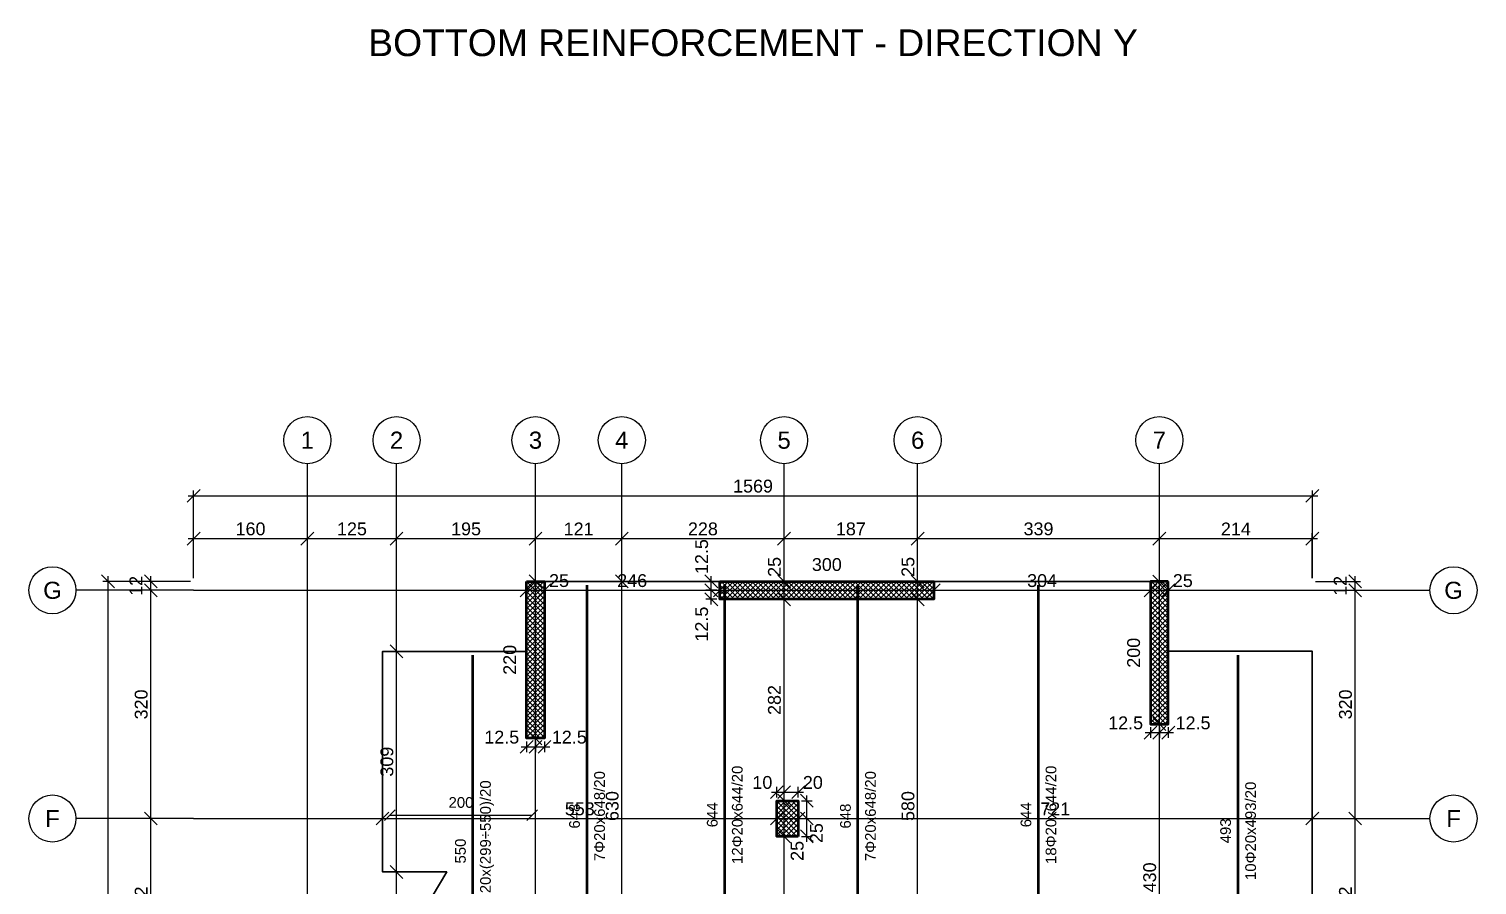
# Model space of a CAD drawing. Header units: millimetres. Extents: x -231 to 4719, y -2977 to 4533.
# Drawn here: x 2688 to 4719, y -1498 to -298 of the extents above; entities that cross this region are included whole.
import ezdxf
from ezdxf.enums import TextEntityAlignment as Align

# ---------------------------------------------------------------- set-up
doc = ezdxf.new("R2010")
doc.units = ezdxf.units.MM
for name, color, linetype, lineweight in [('COLUMN', 4, 'Continuous', 50), ('SLAB', 3, 'Continuous', 35), ('WALL', 1, 'Continuous', 50)]:
    doc.layers.add(name, color=color, linetype=linetype, lineweight=lineweight)
for name, color, linetype in [('FW_AXIS', 7, 'Continuous'), ('FW_COLUMN_HATCH', 8, 'Continuous'), ('FW_DIM', 7, 'Continuous'), ('FW_WALL_HATCH', 8, 'Continuous'), ('REB_NOTES', 7, 'Continuous'), ('REB_TOP_MESH_Y', 5, 'Continuous'), ('REB_TOP_MESH_Y_RANGE', 5, 'Continuous'), ('REB_TOP_MESH_Y_TEXT', 5, 'Continuous')]:
    doc.layers.add(name, color=color, linetype=linetype)
doc.styles.add('REBAR_TXT', font='arial.ttf')
doc.styles.get("Standard").update_dxf_attribs({"font": 'arial.ttf'})
doc.dimstyles.new('FW_DIM', dxfattribs={"dimtxt": 18, "dimasz": 9, "dimexe": 7.5, "dimexo": 4.5, "dimgap": 4.5, "dimtad": 1, "dimdec": 0, "dimtxsty": 'Standard', "dimtsz": 9, "dimcen": 2.5, "dimdle": 7.5, "dimclrd": 256, "dimclre": 256, "dimclrt": 7, "dimazin": 3, "dimtfac": 1, "dimtmove": 2, "dimatfit": 3})
doc.dimstyles.new('REBAR M-200', dxfattribs={"dimtxt": 15, "dimasz": 15, "dimexe": 25, "dimexo": 12.5, "dimgap": 10, "dimtad": 1, "dimdec": 0, "dimtxsty": 'Standard', "dimblk": 'NONE', "dimcen": 50, "dimse1": 1, "dimse2": 1, "dimclrd": 6, "dimclre": 6, "dimclrt": 7, "dimazin": 3, "dimtfac": 1, "dimtmove": 2, "dimatfit": 3, "dimldrblk": 'NONE', "dimlwd": 53})
doc.dimstyles.new('REBAR RANGE', dxfattribs={"dimtxt": 15, "dimasz": 2.5, "dimexe": 0, "dimexo": 0, "dimgap": 10, "dimtad": 1, "dimdec": 0, "dimtxsty": 'Standard', "dimtsz": 7.5, "dimcen": 2.5, "dimse1": 1, "dimse2": 1, "dimclrd": 6, "dimclre": 6, "dimclrt": 7, "dimazin": 3, "dimtfac": 1, "dimtmove": 2, "dimatfit": 3, "dimlwd": 25})

# ---------------------------------------------------------------- blocks, each defined once
blk = doc.blocks.new('*D739')
at = {"color": 6, "lineweight": 53}
blk.add_line((3470.8, -1725.5), (3470.8, -1078), dxfattribs=at)
at = {"layer": 'Defpoints'}
for p in [(3470.8, -1078), (3470.8, -1725.5), (3470.8, -1725.5)]:
    blk.add_point(p, dxfattribs=at)
at = {"layer": 'REB_TOP_MESH_Y', "color": 7, "insert": (3453.3, -1401.8), "char_height": 15, "attachment_point": 5, "rotation": 90}
blk.add_mtext('648', dxfattribs=at)
blk = doc.blocks.new('_NONE')
blk = doc.blocks.new('*D743')
at = {"color": 6, "lineweight": 53}
blk.add_line((3850.8, -1725.5), (3850.8, -1078), dxfattribs=at)
at = {"layer": 'Defpoints'}
for p in [(3850.8, -1078), (3850.8, -1725.5), (3850.8, -1725.5)]:
    blk.add_point(p, dxfattribs=at)
at = {"layer": 'REB_TOP_MESH_Y', "color": 7, "insert": (3833.3, -1401.8), "char_height": 15, "attachment_point": 5, "rotation": 90}
blk.add_mtext('648', dxfattribs=at)
blk = doc.blocks.new('*D747')
at = {"color": 6, "lineweight": 53}
blk.add_line((3310.8, -1725.5), (3310.8, -1176), dxfattribs=at)
at = {"layer": 'Defpoints'}
for p in [(3310.8, -1176), (3310.8, -1725.5), (3310.8, -1725.5)]:
    blk.add_point(p, dxfattribs=at)
at = {"layer": 'REB_TOP_MESH_Y', "color": 7, "insert": (3293.3, -1450.8), "char_height": 15, "attachment_point": 5, "rotation": 90}
blk.add_mtext('550', dxfattribs=at)
blk = doc.blocks.new('*D751')
at = {"color": 6, "lineweight": 53}
blk.add_line((4104, -1722), (4104, -1078), dxfattribs=at)
at = {"layer": 'Defpoints'}
for p in [(4104, -1078), (4104, -1722), (4104, -1722)]:
    blk.add_point(p, dxfattribs=at)
at = {"layer": 'REB_TOP_MESH_Y', "color": 7, "insert": (4086.5, -1400), "char_height": 15, "attachment_point": 5, "rotation": 90}
blk.add_mtext('644', dxfattribs=at)
blk = doc.blocks.new('*D758')
at = {"color": 6, "lineweight": 53}
blk.add_line((3664, -1722), (3664, -1078), dxfattribs=at)
at = {"layer": 'Defpoints'}
for p in [(3664, -1078), (3664, -1722), (3664, -1722)]:
    blk.add_point(p, dxfattribs=at)
at = {"layer": 'REB_TOP_MESH_Y', "color": 7, "insert": (3646.5, -1400), "char_height": 15, "attachment_point": 5, "rotation": 90}
blk.add_mtext('644', dxfattribs=at)
blk = doc.blocks.new('*D766')
at = {"color": 6, "lineweight": 53}
blk.add_line((4384, -1669), (4384, -1176), dxfattribs=at)
at = {"layer": 'Defpoints'}
for p in [(4384, -1176), (4384, -1669), (4384, -1669)]:
    blk.add_point(p, dxfattribs=at)
at = {"layer": 'REB_TOP_MESH_Y', "color": 7, "insert": (4366.5, -1422.5), "char_height": 15, "attachment_point": 5, "rotation": 90}
blk.add_mtext('493', dxfattribs=at)
blk = doc.blocks.new('_OBLIQUE')
at = {"color": 0, "linetype": 'BYBLOCK'}
blk.add_line((-0.5, -0.5), (0.5, 0.5), dxfattribs=at)
blk = doc.blocks.new('*D767')
at = {"color": 6, "lineweight": 25}
blk.add_line((3194, -1400.3), (3394, -1400.3), dxfattribs=at)
at = {"layer": 'Defpoints'}
for p in [(3194, -1400.3), (3194, -1400.3), (3394, -1400.3)]:
    blk.add_point(p, dxfattribs=at)
at = {"layer": 'REB_TOP_MESH_Y_RANGE', "color": 6, "xscale": 15, "yscale": 15}
for p in [(3194, -1400.3), (3394, -1400.3)]:
    blk.add_blockref('_OBLIQUE', p, dxfattribs=at)
at = {"layer": 'REB_TOP_MESH_Y_RANGE', "color": 7, "insert": (3294, -1382.8), "char_height": 15, "attachment_point": 5}
blk.add_mtext('200', dxfattribs=at)
blk = doc.blocks.new('*D793')
for p, q in [((3386, -1297.2), (3386, -1312.2)), ((3398.5, -1297.2), (3398.5, -1312.2)), ((3378.5, -1304.7), (3406, -1304.7))]:
    blk.add_line(p, q)
at = {"layer": 'Defpoints'}
for p in [(3386, -1292.7), (3398.5, -1292.7), (3386, -1304.7)]:
    blk.add_point(p, dxfattribs=at)
at = {"layer": 'FW_DIM', "xscale": 18, "yscale": 18}
for p in [(3386, -1304.7), (3398.5, -1304.7)]:
    blk.add_blockref('_OBLIQUE', p, dxfattribs=at)
at = {"layer": 'FW_DIM', "color": 7, "insert": (3351.2, -1291.2), "char_height": 18, "attachment_point": 5}
blk.add_mtext('12.5', dxfattribs=at)
blk = doc.blocks.new('*D794')
for p, q in [((3398.5, -1297.2), (3398.5, -1312.2)), ((3411.1, -1297.2), (3411.1, -1312.2)), ((3391, -1304.7), (3418.6, -1304.7))]:
    blk.add_line(p, q)
at = {"layer": 'Defpoints'}
for p in [(3398.5, -1292.7), (3411.1, -1292.7), (3398.5, -1304.7)]:
    blk.add_point(p, dxfattribs=at)
at = {"layer": 'FW_DIM', "xscale": 18, "yscale": 18}
for p in [(3398.5, -1304.7), (3411.1, -1304.7)]:
    blk.add_blockref('_OBLIQUE', p, dxfattribs=at)
at = {"layer": 'FW_DIM', "color": 7, "insert": (3445.9, -1291.2), "char_height": 18, "attachment_point": 5}
blk.add_mtext('12.5', dxfattribs=at)
blk = doc.blocks.new('*D795')
for p, q in [((3652.6, -1085.2), (3637.6, -1085.2)), ((3645.1, -1105.3), (3645.1, -1077.7)), ((3652.6, -1097.8), (3637.6, -1097.8))]:
    blk.add_line(p, q)
at = {"layer": 'Defpoints'}
for p in [(3657.1, -1085.2), (3645.1, -1097.8), (3657.1, -1097.8)]:
    blk.add_point(p, dxfattribs=at)
at = {"layer": 'FW_DIM', "xscale": 18, "yscale": 18, "rotation": 90}
for p in [(3645.1, -1085.2), (3645.1, -1097.8)]:
    blk.add_blockref('_OBLIQUE', p, dxfattribs=at)
at = {"layer": 'FW_DIM', "color": 7, "insert": (3631.6, -1132.6), "char_height": 18, "attachment_point": 5, "rotation": 90}
blk.add_mtext('12.5', dxfattribs=at)
blk = doc.blocks.new('*D796')
for p, q in [((3652.6, -1072.7), (3637.6, -1072.7)), ((3645.1, -1092.7), (3645.1, -1065.2)), ((3652.6, -1085.2), (3637.6, -1085.2))]:
    blk.add_line(p, q)
at = {"layer": 'Defpoints'}
for p in [(3657.1, -1072.7), (3645.1, -1085.2), (3657.1, -1085.2)]:
    blk.add_point(p, dxfattribs=at)
at = {"layer": 'FW_DIM', "xscale": 18, "yscale": 18, "rotation": 90}
for p in [(3645.1, -1072.7), (3645.1, -1085.2)]:
    blk.add_blockref('_OBLIQUE', p, dxfattribs=at)
at = {"layer": 'FW_DIM', "color": 7, "insert": (3631.6, -1037.9), "char_height": 18, "attachment_point": 5, "rotation": 90}
blk.add_mtext('12.5', dxfattribs=at)
blk = doc.blocks.new('*D805')
for p, q in [((4261, -1277.2), (4261, -1292.2)), ((4273.5, -1277.2), (4273.5, -1292.2)), ((4253.5, -1284.7), (4281, -1284.7))]:
    blk.add_line(p, q)
at = {"layer": 'Defpoints'}
for p in [(4261, -1272.7), (4273.5, -1272.7), (4261, -1284.7)]:
    blk.add_point(p, dxfattribs=at)
at = {"layer": 'FW_DIM', "xscale": 18, "yscale": 18}
for p in [(4261, -1284.7), (4273.5, -1284.7)]:
    blk.add_blockref('_OBLIQUE', p, dxfattribs=at)
at = {"layer": 'FW_DIM', "color": 7, "insert": (4226.2, -1271.2), "char_height": 18, "attachment_point": 5}
blk.add_mtext('12.5', dxfattribs=at)
blk = doc.blocks.new('*D806')
for p, q in [((4273.5, -1277.2), (4273.5, -1292.2)), ((4286, -1277.2), (4286, -1292.2)), ((4266, -1284.7), (4293.5, -1284.7))]:
    blk.add_line(p, q)
at = {"layer": 'Defpoints'}
for p in [(4273.5, -1272.7), (4286, -1272.7), (4273.5, -1284.7)]:
    blk.add_point(p, dxfattribs=at)
at = {"layer": 'FW_DIM', "xscale": 18, "yscale": 18}
for p in [(4273.5, -1284.7), (4286, -1284.7)]:
    blk.add_blockref('_OBLIQUE', p, dxfattribs=at)
at = {"layer": 'FW_DIM', "color": 7, "insert": (4320.8, -1271.2), "char_height": 18, "attachment_point": 5}
blk.add_mtext('12.5', dxfattribs=at)
blk = doc.blocks.new('*D807')
for p, q in [((3737.1, -1375.7), (3737.1, -1360.7)), ((3747.2, -1375.7), (3747.2, -1360.7)), ((3729.6, -1368.2), (3754.7, -1368.2))]:
    blk.add_line(p, q)
at = {"layer": 'Defpoints'}
for p in [(3737.1, -1368.2), (3737.1, -1380.2), (3747.2, -1380.2)]:
    blk.add_point(p, dxfattribs=at)
at = {"layer": 'FW_DIM', "xscale": 18, "yscale": 18}
for p in [(3737.1, -1368.2), (3747.2, -1368.2)]:
    blk.add_blockref('_OBLIQUE', p, dxfattribs=at)
at = {"layer": 'FW_DIM', "color": 7, "insert": (3716.7, -1354.7), "char_height": 18, "attachment_point": 5}
blk.add_mtext('10', dxfattribs=at)
blk = doc.blocks.new('*D808')
for p, q in [((3747.2, -1375.7), (3747.2, -1360.7)), ((3767.1, -1375.7), (3767.1, -1360.7)), ((3739.7, -1368.2), (3774.6, -1368.2))]:
    blk.add_line(p, q)
at = {"layer": 'Defpoints'}
for p in [(3747.2, -1368.2), (3747.2, -1380.2), (3767.1, -1380.2)]:
    blk.add_point(p, dxfattribs=at)
at = {"layer": 'FW_DIM', "xscale": 18, "yscale": 18}
for p in [(3747.2, -1368.2), (3767.1, -1368.2)]:
    blk.add_blockref('_OBLIQUE', p, dxfattribs=at)
at = {"layer": 'FW_DIM', "color": 7, "insert": (3787.5, -1354.7), "char_height": 18, "attachment_point": 5}
blk.add_mtext('20', dxfattribs=at)
blk = doc.blocks.new('*D809')
for p, q in [((3779.1, -1437.7), (3779.1, -1397.7)), ((3771.6, -1405.2), (3786.6, -1405.2)), ((3771.6, -1430.2), (3786.6, -1430.2))]:
    blk.add_line(p, q)
at = {"layer": 'Defpoints'}
for p in [(3767.1, -1405.2), (3767.1, -1430.2), (3779.1, -1430.2)]:
    blk.add_point(p, dxfattribs=at)
at = {"layer": 'FW_DIM', "xscale": 18, "yscale": 18, "rotation": 90}
for p in [(3779.1, -1405.2), (3779.1, -1430.2)]:
    blk.add_blockref('_OBLIQUE', p, dxfattribs=at)
at = {"layer": 'FW_DIM', "color": 7, "insert": (3765.6, -1450.6), "char_height": 18, "attachment_point": 5, "rotation": 90}
blk.add_mtext('25', dxfattribs=at)
blk = doc.blocks.new('*D810')
for p, q in [((3771.6, -1380.2), (3786.6, -1380.2)), ((3779.1, -1412.7), (3779.1, -1372.7)), ((3771.6, -1405.2), (3786.6, -1405.2))]:
    blk.add_line(p, q)
at = {"layer": 'Defpoints'}
for p in [(3767.1, -1380.2), (3767.1, -1405.2), (3779.1, -1405.2)]:
    blk.add_point(p, dxfattribs=at)
at = {"layer": 'FW_DIM', "xscale": 18, "yscale": 18, "rotation": 90}
for p in [(3779.1, -1380.2), (3779.1, -1405.2)]:
    blk.add_blockref('_OBLIQUE', p, dxfattribs=at)
at = {"layer": 'FW_DIM', "color": 7, "insert": (3792.6, -1425.6), "char_height": 18, "attachment_point": 5, "rotation": 90}
blk.add_mtext('25', dxfattribs=at)
blk = doc.blocks.new('*D846')
for p, q in [((3184, -1400.7), (3184, -1397.7)), ((3737.1, -1400.7), (3737.1, -1397.7)), ((3176.5, -1405.2), (3744.6, -1405.2))]:
    blk.add_line(p, q)
at = {"layer": 'Defpoints'}
for p in [(3184, -1405.2), (3184, -1405.2), (3737.1, -1405.2)]:
    blk.add_point(p, dxfattribs=at)
at = {"layer": 'FW_DIM', "xscale": 18, "yscale": 18}
for p in [(3184, -1405.2), (3737.1, -1405.2)]:
    blk.add_blockref('_OBLIQUE', p, dxfattribs=at)
at = {"layer": 'FW_DIM', "color": 7, "insert": (3460.6, -1391.7), "char_height": 18, "attachment_point": 5}
blk.add_mtext('553', dxfattribs=at)
blk = doc.blocks.new('*D847')
for p, q in [((3737.1, -1400.7), (3737.1, -1397.7)), ((3767.1, -1400.7), (3767.1, -1397.7)), ((3729.6, -1405.2), (3774.6, -1405.2))]:
    blk.add_line(p, q)
at = {"layer": 'Defpoints'}
for p in [(3737.1, -1405.2), (3737.1, -1405.2), (3767.1, -1405.2)]:
    blk.add_point(p, dxfattribs=at)
at = {"layer": 'FW_DIM', "xscale": 18, "yscale": 18}
for p in [(3737.1, -1405.2), (3767.1, -1405.2)]:
    blk.add_blockref('_OBLIQUE', p, dxfattribs=at)
blk = doc.blocks.new('*D848')
for p, q in [((3767.1, -1400.7), (3767.1, -1397.7)), ((4488, -1400.7), (4488, -1397.7)), ((3759.6, -1405.2), (4495.5, -1405.2))]:
    blk.add_line(p, q)
at = {"layer": 'Defpoints'}
for p in [(3767.1, -1405.2), (3767.1, -1405.2), (4488, -1405.2)]:
    blk.add_point(p, dxfattribs=at)
at = {"layer": 'FW_DIM', "xscale": 18, "yscale": 18}
for p in [(3767.1, -1405.2), (4488, -1405.2)]:
    blk.add_blockref('_OBLIQUE', p, dxfattribs=at)
at = {"layer": 'FW_DIM', "color": 7, "insert": (4127.5, -1391.7), "char_height": 18, "attachment_point": 5}
blk.add_mtext('721', dxfattribs=at)
blk = doc.blocks.new('*D849')
for p, q in [((3378.5, -1085.2), (3418.6, -1085.2)), ((3386, -1080.7), (3386, -1077.7)), ((3411.1, -1080.7), (3411.1, -1077.7))]:
    blk.add_line(p, q)
at = {"layer": 'Defpoints'}
for p in [(3386, -1085.2), (3386, -1085.2), (3411.1, -1085.2)]:
    blk.add_point(p, dxfattribs=at)
at = {"layer": 'FW_DIM', "xscale": 18, "yscale": 18}
for p in [(3386, -1085.2), (3411.1, -1085.2)]:
    blk.add_blockref('_OBLIQUE', p, dxfattribs=at)
at = {"layer": 'FW_DIM', "color": 7, "insert": (3431.5, -1071.7), "char_height": 18, "attachment_point": 5}
blk.add_mtext('25', dxfattribs=at)
blk = doc.blocks.new('*D850')
for p, q in [((3403.6, -1085.2), (3664.6, -1085.2)), ((3411.1, -1080.7), (3411.1, -1077.7)), ((3657.1, -1080.7), (3657.1, -1077.7))]:
    blk.add_line(p, q)
at = {"layer": 'Defpoints'}
for p in [(3411.1, -1085.2), (3411.1, -1085.2), (3657.1, -1085.2)]:
    blk.add_point(p, dxfattribs=at)
at = {"layer": 'FW_DIM', "xscale": 18, "yscale": 18}
for p in [(3411.1, -1085.2), (3657.1, -1085.2)]:
    blk.add_blockref('_OBLIQUE', p, dxfattribs=at)
at = {"layer": 'FW_DIM', "color": 7, "insert": (3534.1, -1071.7), "char_height": 18, "attachment_point": 5}
blk.add_mtext('246', dxfattribs=at)
blk = doc.blocks.new('*D851')
for p, q in [((3649.6, -1085.2), (3964.6, -1085.2)), ((3657.1, -1080.7), (3657.1, -1077.7)), ((3957.1, -1080.7), (3957.1, -1077.7))]:
    blk.add_line(p, q)
at = {"layer": 'Defpoints'}
for p in [(3657.1, -1085.2), (3657.1, -1085.2), (3957.1, -1085.2)]:
    blk.add_point(p, dxfattribs=at)
at = {"layer": 'FW_DIM', "xscale": 18, "yscale": 18}
for p in [(3657.1, -1085.2), (3957.1, -1085.2)]:
    blk.add_blockref('_OBLIQUE', p, dxfattribs=at)
at = {"layer": 'FW_DIM', "color": 7, "insert": (3807.1, -1049.2), "char_height": 18, "attachment_point": 5}
blk.add_mtext('300', dxfattribs=at)
blk = doc.blocks.new('*D852')
for p, q in [((3949.6, -1085.2), (4268.5, -1085.2)), ((3957.1, -1080.7), (3957.1, -1077.7)), ((4261, -1080.7), (4261, -1077.7))]:
    blk.add_line(p, q)
at = {"layer": 'Defpoints'}
for p in [(3957.1, -1085.2), (3957.1, -1085.2), (4261, -1085.2)]:
    blk.add_point(p, dxfattribs=at)
at = {"layer": 'FW_DIM', "xscale": 18, "yscale": 18}
for p in [(3957.1, -1085.2), (4261, -1085.2)]:
    blk.add_blockref('_OBLIQUE', p, dxfattribs=at)
at = {"layer": 'FW_DIM', "color": 7, "insert": (4109, -1071.7), "char_height": 18, "attachment_point": 5}
blk.add_mtext('304', dxfattribs=at)
blk = doc.blocks.new('*D853')
for p, q in [((4253.5, -1085.2), (4293.5, -1085.2)), ((4261, -1080.7), (4261, -1077.7)), ((4286, -1080.7), (4286, -1077.7))]:
    blk.add_line(p, q)
at = {"layer": 'Defpoints'}
for p in [(4261, -1085.2), (4261, -1085.2), (4286, -1085.2)]:
    blk.add_point(p, dxfattribs=at)
at = {"layer": 'FW_DIM', "xscale": 18, "yscale": 18}
for p in [(4261, -1085.2), (4286, -1085.2)]:
    blk.add_blockref('_OBLIQUE', p, dxfattribs=at)
at = {"layer": 'FW_DIM', "color": 7, "insert": (4306.4, -1071.7), "char_height": 18, "attachment_point": 5}
blk.add_mtext('25', dxfattribs=at)
blk = doc.blocks.new('*D862')
for p, q in [((3199.1, -1170.8), (3196.1, -1170.8)), ((3203.6, -1487.6), (3203.6, -1163.3)), ((3199.1, -1480.1), (3196.1, -1480.1))]:
    blk.add_line(p, q)
at = {"layer": 'Defpoints'}
for p in [(3203.6, -1170.8), (3203.6, -1480.1), (3203.6, -1480.1)]:
    blk.add_point(p, dxfattribs=at)
at = {"layer": 'FW_DIM', "xscale": 18, "yscale": 18, "rotation": 90}
for p in [(3203.6, -1170.8), (3203.6, -1480.1)]:
    blk.add_blockref('_OBLIQUE', p, dxfattribs=at)
at = {"layer": 'FW_DIM', "color": 7, "insert": (3190.1, -1325.5), "char_height": 18, "attachment_point": 5, "rotation": 90}
blk.add_mtext('309', dxfattribs=at)
blk = doc.blocks.new('*D863')
for p, q in [((3394, -1292.7), (3391, -1292.7)), ((3398.5, -2653.7), (3398.5, -1285.2)), ((3394, -2646.2), (3391, -2646.2))]:
    blk.add_line(p, q)
at = {"layer": 'Defpoints'}
for p in [(3398.5, -1292.7), (3398.5, -2646.2), (3398.5, -2646.2)]:
    blk.add_point(p, dxfattribs=at)
at = {"layer": 'FW_DIM', "xscale": 18, "yscale": 18, "rotation": 90}
for p in [(3398.5, -1292.7), (3398.5, -2646.2)]:
    blk.add_blockref('_OBLIQUE', p, dxfattribs=at)
at = {"layer": 'FW_DIM', "color": 7, "insert": (3385, -1969.5), "char_height": 18, "attachment_point": 5, "rotation": 90}
blk.add_mtext('1353', dxfattribs=at)
blk = doc.blocks.new('*D864')
for p, q in [((3394, -1072.7), (3391, -1072.7)), ((3398.5, -1300.2), (3398.5, -1065.2)), ((3394, -1292.7), (3391, -1292.7))]:
    blk.add_line(p, q)
at = {"layer": 'Defpoints'}
for p in [(3398.5, -1072.7), (3398.5, -1292.7), (3398.5, -1292.7)]:
    blk.add_point(p, dxfattribs=at)
at = {"layer": 'FW_DIM', "xscale": 18, "yscale": 18, "rotation": 90}
for p in [(3398.5, -1072.7), (3398.5, -1292.7)]:
    blk.add_blockref('_OBLIQUE', p, dxfattribs=at)
at = {"layer": 'FW_DIM', "color": 7, "insert": (3362.5, -1182.7), "char_height": 18, "attachment_point": 5, "rotation": 90}
blk.add_mtext('220', dxfattribs=at)
blk = doc.blocks.new('*D869')
for p, q in [((3515.1, -1072.7), (3512.1, -1072.7)), ((3519.6, -1710.2), (3519.6, -1065.2)), ((3515.1, -1702.7), (3512.1, -1702.7))]:
    blk.add_line(p, q)
at = {"layer": 'Defpoints'}
for p in [(3519.6, -1072.7), (3519.6, -1702.7), (3519.6, -1702.7)]:
    blk.add_point(p, dxfattribs=at)
at = {"layer": 'FW_DIM', "xscale": 18, "yscale": 18, "rotation": 90}
for p in [(3519.6, -1072.7), (3519.6, -1702.7)]:
    blk.add_blockref('_OBLIQUE', p, dxfattribs=at)
at = {"layer": 'FW_DIM', "color": 7, "insert": (3506.1, -1387.7), "char_height": 18, "attachment_point": 5, "rotation": 90}
blk.add_mtext('630', dxfattribs=at)
blk = doc.blocks.new('*D876')
for p, q in [((3742.7, -1430.2), (3739.7, -1430.2)), ((3747.2, -1710.2), (3747.2, -1422.7)), ((3742.7, -1702.7), (3739.7, -1702.7))]:
    blk.add_line(p, q)
at = {"layer": 'Defpoints'}
for p in [(3747.2, -1430.2), (3747.2, -1702.7), (3747.2, -1702.7)]:
    blk.add_point(p, dxfattribs=at)
at = {"layer": 'FW_DIM', "xscale": 18, "yscale": 18, "rotation": 90}
for p in [(3747.2, -1430.2), (3747.2, -1702.7)]:
    blk.add_blockref('_OBLIQUE', p, dxfattribs=at)
at = {"layer": 'FW_DIM', "color": 7, "insert": (3733.7, -1566.4), "char_height": 18, "attachment_point": 5, "rotation": 90}
blk.add_mtext('272', dxfattribs=at)
blk = doc.blocks.new('*D877')
for p, q in [((3742.7, -1380.2), (3739.7, -1380.2)), ((3747.2, -1437.7), (3747.2, -1372.7)), ((3742.7, -1430.2), (3739.7, -1430.2))]:
    blk.add_line(p, q)
at = {"layer": 'Defpoints'}
for p in [(3747.2, -1380.2), (3747.2, -1430.2), (3747.2, -1430.2)]:
    blk.add_point(p, dxfattribs=at)
at = {"layer": 'FW_DIM', "xscale": 18, "yscale": 18, "rotation": 90}
for p in [(3747.2, -1380.2), (3747.2, -1430.2)]:
    blk.add_blockref('_OBLIQUE', p, dxfattribs=at)
blk = doc.blocks.new('*D878')
for p, q in [((3747.2, -1387.7), (3747.2, -1090.3)), ((3742.7, -1097.8), (3739.7, -1097.8)), ((3742.7, -1380.2), (3739.7, -1380.2))]:
    blk.add_line(p, q)
at = {"layer": 'Defpoints'}
for p in [(3747.2, -1097.8), (3747.2, -1380.2), (3747.2, -1380.2)]:
    blk.add_point(p, dxfattribs=at)
at = {"layer": 'FW_DIM', "xscale": 18, "yscale": 18, "rotation": 90}
for p in [(3747.2, -1097.8), (3747.2, -1380.2)]:
    blk.add_blockref('_OBLIQUE', p, dxfattribs=at)
at = {"layer": 'FW_DIM', "color": 7, "insert": (3733.7, -1239), "char_height": 18, "attachment_point": 5, "rotation": 90}
blk.add_mtext('282', dxfattribs=at)
blk = doc.blocks.new('*D879')
for p, q in [((3742.7, -1072.8), (3739.7, -1072.8)), ((3747.2, -1105.3), (3747.2, -1065.3)), ((3742.7, -1097.8), (3739.7, -1097.8))]:
    blk.add_line(p, q)
at = {"layer": 'Defpoints'}
for p in [(3747.2, -1072.8), (3747.2, -1097.8), (3747.2, -1097.8)]:
    blk.add_point(p, dxfattribs=at)
at = {"layer": 'FW_DIM', "xscale": 18, "yscale": 18, "rotation": 90}
for p in [(3747.2, -1072.8), (3747.2, -1097.8)]:
    blk.add_blockref('_OBLIQUE', p, dxfattribs=at)
at = {"layer": 'FW_DIM', "color": 7, "insert": (3733.7, -1052.4), "char_height": 18, "attachment_point": 5, "rotation": 90}
blk.add_mtext('25', dxfattribs=at)
blk = doc.blocks.new('*D883')
for p, q in [((3934.5, -1685.2), (3934.5, -1090.3)), ((3930, -1097.8), (3927, -1097.8)), ((3930, -1677.7), (3927, -1677.7))]:
    blk.add_line(p, q)
at = {"layer": 'Defpoints'}
for p in [(3934.5, -1097.8), (3934.5, -1677.7), (3934.5, -1677.7)]:
    blk.add_point(p, dxfattribs=at)
at = {"layer": 'FW_DIM', "xscale": 18, "yscale": 18, "rotation": 90}
for p in [(3934.5, -1097.8), (3934.5, -1677.7)]:
    blk.add_blockref('_OBLIQUE', p, dxfattribs=at)
at = {"layer": 'FW_DIM', "color": 7, "insert": (3921, -1387.7), "char_height": 18, "attachment_point": 5, "rotation": 90}
blk.add_mtext('580', dxfattribs=at)
blk = doc.blocks.new('*D884')
for p, q in [((3930, -1072.8), (3927, -1072.8)), ((3934.5, -1105.3), (3934.5, -1065.3)), ((3930, -1097.8), (3927, -1097.8))]:
    blk.add_line(p, q)
at = {"layer": 'Defpoints'}
for p in [(3934.5, -1072.8), (3934.5, -1097.8), (3934.5, -1097.8)]:
    blk.add_point(p, dxfattribs=at)
at = {"layer": 'FW_DIM', "xscale": 18, "yscale": 18, "rotation": 90}
for p in [(3934.5, -1072.8), (3934.5, -1097.8)]:
    blk.add_blockref('_OBLIQUE', p, dxfattribs=at)
at = {"layer": 'FW_DIM', "color": 7, "insert": (3921, -1052.4), "char_height": 18, "attachment_point": 5, "rotation": 90}
blk.add_mtext('25', dxfattribs=at)
blk = doc.blocks.new('*D890')
for p, q in [((4269, -1272.7), (4266, -1272.7)), ((4273.5, -1710.2), (4273.5, -1265.2)), ((4269, -1702.7), (4266, -1702.7))]:
    blk.add_line(p, q)
at = {"layer": 'Defpoints'}
for p in [(4273.5, -1272.7), (4273.5, -1702.7), (4273.5, -1702.7)]:
    blk.add_point(p, dxfattribs=at)
at = {"layer": 'FW_DIM', "xscale": 18, "yscale": 18, "rotation": 90}
for p in [(4273.5, -1272.7), (4273.5, -1702.7)]:
    blk.add_blockref('_OBLIQUE', p, dxfattribs=at)
at = {"layer": 'FW_DIM', "color": 7, "insert": (4260, -1487.7), "char_height": 18, "attachment_point": 5, "rotation": 90}
blk.add_mtext('430', dxfattribs=at)
blk = doc.blocks.new('*D891')
for p, q in [((4269, -1072.9), (4266, -1072.9)), ((4273.5, -1280.2), (4273.5, -1065.4)), ((4269, -1272.7), (4266, -1272.7))]:
    blk.add_line(p, q)
at = {"layer": 'Defpoints'}
for p in [(4273.5, -1072.9), (4273.5, -1272.7), (4273.5, -1272.7)]:
    blk.add_point(p, dxfattribs=at)
at = {"layer": 'FW_DIM', "xscale": 18, "yscale": 18, "rotation": 90}
for p in [(4273.5, -1072.9), (4273.5, -1272.7)]:
    blk.add_blockref('_OBLIQUE', p, dxfattribs=at)
at = {"layer": 'FW_DIM', "color": 7, "insert": (4237.5, -1172.8), "char_height": 18, "attachment_point": 5, "rotation": 90}
blk.add_mtext('200', dxfattribs=at)
blk = doc.blocks.new('*D892')
for p, q in [((2911.5, -1012.7), (3086, -1012.7)), ((2919, -1068.2), (2919, -1005.2)), ((3078.5, -1068.2), (3078.5, -1005.2))]:
    blk.add_line(p, q)
at = {"layer": 'Defpoints'}
for p in [(2919, -1012.7), (2919, -1072.7), (3078.5, -1072.7)]:
    blk.add_point(p, dxfattribs=at)
at = {"layer": 'FW_DIM', "xscale": 18, "yscale": 18}
for p in [(2919, -1012.7), (3078.5, -1012.7)]:
    blk.add_blockref('_OBLIQUE', p, dxfattribs=at)
at = {"layer": 'FW_DIM', "color": 7, "insert": (2998.8, -999.2), "char_height": 18, "attachment_point": 5}
blk.add_mtext('160', dxfattribs=at)
blk = doc.blocks.new('*D893')
for p, q in [((3071, -1012.7), (3211.1, -1012.7)), ((3078.5, -1068.2), (3078.5, -1005.2)), ((3203.6, -1068.2), (3203.6, -1005.2))]:
    blk.add_line(p, q)
at = {"layer": 'Defpoints'}
for p in [(3078.5, -1012.7), (3078.5, -1072.7), (3203.6, -1072.7)]:
    blk.add_point(p, dxfattribs=at)
at = {"layer": 'FW_DIM', "xscale": 18, "yscale": 18}
for p in [(3078.5, -1012.7), (3203.6, -1012.7)]:
    blk.add_blockref('_OBLIQUE', p, dxfattribs=at)
at = {"layer": 'FW_DIM', "color": 7, "insert": (3141.1, -999.2), "char_height": 18, "attachment_point": 5}
blk.add_mtext('125', dxfattribs=at)
blk = doc.blocks.new('*D894')
for p, q in [((3196.1, -1012.7), (3406, -1012.7)), ((3203.6, -1068.2), (3203.6, -1005.2)), ((3398.5, -1068.2), (3398.5, -1005.2))]:
    blk.add_line(p, q)
at = {"layer": 'Defpoints'}
for p in [(3203.6, -1012.7), (3203.6, -1072.7), (3398.5, -1072.7)]:
    blk.add_point(p, dxfattribs=at)
at = {"layer": 'FW_DIM', "xscale": 18, "yscale": 18}
for p in [(3203.6, -1012.7), (3398.5, -1012.7)]:
    blk.add_blockref('_OBLIQUE', p, dxfattribs=at)
at = {"layer": 'FW_DIM', "color": 7, "insert": (3301.1, -999.2), "char_height": 18, "attachment_point": 5}
blk.add_mtext('195', dxfattribs=at)
blk = doc.blocks.new('*D895')
for p, q in [((3391, -1012.7), (3527, -1012.7)), ((3398.5, -1068.2), (3398.5, -1005.2)), ((3519.5, -1068.2), (3519.5, -1005.2))]:
    blk.add_line(p, q)
at = {"layer": 'Defpoints'}
for p in [(3398.5, -1012.7), (3398.5, -1072.7), (3519.5, -1072.7)]:
    blk.add_point(p, dxfattribs=at)
at = {"layer": 'FW_DIM', "xscale": 18, "yscale": 18}
for p in [(3398.5, -1012.7), (3519.5, -1012.7)]:
    blk.add_blockref('_OBLIQUE', p, dxfattribs=at)
at = {"layer": 'FW_DIM', "color": 7, "insert": (3459, -999.2), "char_height": 18, "attachment_point": 5}
blk.add_mtext('121', dxfattribs=at)
blk = doc.blocks.new('*D896')
for p, q in [((3512, -1012.7), (3754.6, -1012.7)), ((3519.5, -1068.2), (3519.5, -1005.2)), ((3747.1, -1068.2), (3747.1, -1005.2))]:
    blk.add_line(p, q)
at = {"layer": 'Defpoints'}
for p in [(3519.5, -1012.7), (3519.5, -1072.7), (3747.1, -1072.7)]:
    blk.add_point(p, dxfattribs=at)
at = {"layer": 'FW_DIM', "xscale": 18, "yscale": 18}
for p in [(3519.5, -1012.7), (3747.1, -1012.7)]:
    blk.add_blockref('_OBLIQUE', p, dxfattribs=at)
at = {"layer": 'FW_DIM', "color": 7, "insert": (3633.3, -999.2), "char_height": 18, "attachment_point": 5}
blk.add_mtext('228', dxfattribs=at)
blk = doc.blocks.new('*D897')
for p, q in [((3739.6, -1012.7), (3942, -1012.7)), ((3747.1, -1068.2), (3747.1, -1005.2)), ((3934.5, -1068.2), (3934.5, -1005.2))]:
    blk.add_line(p, q)
at = {"layer": 'Defpoints'}
for p in [(3747.1, -1012.7), (3747.1, -1072.7), (3934.5, -1072.7)]:
    blk.add_point(p, dxfattribs=at)
at = {"layer": 'FW_DIM', "xscale": 18, "yscale": 18}
for p in [(3747.1, -1012.7), (3934.5, -1012.7)]:
    blk.add_blockref('_OBLIQUE', p, dxfattribs=at)
at = {"layer": 'FW_DIM', "color": 7, "insert": (3840.8, -999.2), "char_height": 18, "attachment_point": 5}
blk.add_mtext('187', dxfattribs=at)
blk = doc.blocks.new('*D898')
for p, q in [((3927, -1012.7), (4281, -1012.7)), ((3934.5, -1068.2), (3934.5, -1005.2)), ((4273.5, -1068.2), (4273.5, -1005.2))]:
    blk.add_line(p, q)
at = {"layer": 'Defpoints'}
for p in [(3934.5, -1012.7), (3934.5, -1072.7), (4273.5, -1072.7)]:
    blk.add_point(p, dxfattribs=at)
at = {"layer": 'FW_DIM', "xscale": 18, "yscale": 18}
for p in [(3934.5, -1012.7), (4273.5, -1012.7)]:
    blk.add_blockref('_OBLIQUE', p, dxfattribs=at)
at = {"layer": 'FW_DIM', "color": 7, "insert": (4104, -999.2), "char_height": 18, "attachment_point": 5}
blk.add_mtext('339', dxfattribs=at)
blk = doc.blocks.new('*D899')
for p, q in [((4266, -1012.7), (4495.5, -1012.7)), ((4273.5, -1068.2), (4273.5, -1005.2)), ((4488, -1068.2), (4488, -1005.2))]:
    blk.add_line(p, q)
at = {"layer": 'Defpoints'}
for p in [(4273.5, -1012.7), (4273.5, -1072.7), (4488, -1072.7)]:
    blk.add_point(p, dxfattribs=at)
at = {"layer": 'FW_DIM', "xscale": 18, "yscale": 18}
for p in [(4273.5, -1012.7), (4488, -1012.7)]:
    blk.add_blockref('_OBLIQUE', p, dxfattribs=at)
at = {"layer": 'FW_DIM', "color": 7, "insert": (4380.8, -999.2), "char_height": 18, "attachment_point": 5}
blk.add_mtext('214', dxfattribs=at)
blk = doc.blocks.new('*D908')
for p, q in [((2911.5, -952.7), (4495.6, -952.7)), ((2919, -1068.2), (2919, -945.2)), ((4488.1, -1068.2), (4488.1, -945.2))]:
    blk.add_line(p, q)
at = {"layer": 'Defpoints'}
for p in [(2919, -952.7), (2919, -1072.7), (4488.1, -1072.7)]:
    blk.add_point(p, dxfattribs=at)
at = {"layer": 'FW_DIM', "xscale": 18, "yscale": 18}
for p in [(2919, -952.7), (4488.1, -952.7)]:
    blk.add_blockref('_OBLIQUE', p, dxfattribs=at)
at = {"layer": 'FW_DIM', "color": 7, "insert": (3703.6, -939.2), "char_height": 18, "attachment_point": 5}
blk.add_mtext('1569', dxfattribs=at)
blk = doc.blocks.new('*D914')
for p, q in [((2859, -1645.1), (2859, -1397.7)), ((2914.5, -1405.2), (2851.5, -1405.2)), ((2914.5, -1637.6), (2851.5, -1637.6))]:
    blk.add_line(p, q)
at = {"layer": 'Defpoints'}
for p in [(2919, -1405.2), (2859, -1637.6), (2919, -1637.6)]:
    blk.add_point(p, dxfattribs=at)
at = {"layer": 'FW_DIM', "xscale": 18, "yscale": 18, "rotation": 90}
for p in [(2859, -1405.2), (2859, -1637.6)]:
    blk.add_blockref('_OBLIQUE', p, dxfattribs=at)
at = {"layer": 'FW_DIM', "color": 7, "insert": (2845.5, -1521.4), "char_height": 18, "attachment_point": 5, "rotation": 90}
blk.add_mtext('232', dxfattribs=at)
blk = doc.blocks.new('*D915')
for p, q in [((2914.5, -1085.2), (2851.5, -1085.2)), ((2859, -1412.7), (2859, -1077.7)), ((2914.5, -1405.2), (2851.5, -1405.2))]:
    blk.add_line(p, q)
at = {"layer": 'Defpoints'}
for p in [(2919, -1085.2), (2859, -1405.2), (2919, -1405.2)]:
    blk.add_point(p, dxfattribs=at)
at = {"layer": 'FW_DIM', "xscale": 18, "yscale": 18, "rotation": 90}
for p in [(2859, -1085.2), (2859, -1405.2)]:
    blk.add_blockref('_OBLIQUE', p, dxfattribs=at)
at = {"layer": 'FW_DIM', "color": 7, "insert": (2845.5, -1245.2), "char_height": 18, "attachment_point": 5, "rotation": 90}
blk.add_mtext('320', dxfattribs=at)
blk = doc.blocks.new('*D916')
for p, q in [((2914.5, -1072.7), (2851.5, -1072.7)), ((2859, -1092.7), (2859, -1065.2)), ((2914.5, -1085.2), (2851.5, -1085.2))]:
    blk.add_line(p, q)
at = {"layer": 'Defpoints'}
for p in [(2919, -1072.7), (2859, -1085.2), (2919, -1085.2)]:
    blk.add_point(p, dxfattribs=at)
at = {"layer": 'FW_DIM', "xscale": 18, "yscale": 18, "rotation": 90}
for p in [(2859, -1072.7), (2859, -1085.2)]:
    blk.add_blockref('_OBLIQUE', p, dxfattribs=at)
at = {"layer": 'FW_DIM', "color": 7, "insert": (2838, -1079), "char_height": 18, "attachment_point": 5, "rotation": 90}
blk.add_mtext('12', dxfattribs=at)
blk = doc.blocks.new('*D922')
for p, q in [((4548.1, -1645.1), (4548.1, -1397.7)), ((4492.6, -1405.2), (4555.6, -1405.2)), ((4492.6, -1637.6), (4555.6, -1637.6))]:
    blk.add_line(p, q)
at = {"layer": 'Defpoints'}
for p in [(4488.1, -1405.2), (4488.1, -1637.6), (4548.1, -1637.6)]:
    blk.add_point(p, dxfattribs=at)
at = {"layer": 'FW_DIM', "xscale": 18, "yscale": 18, "rotation": 90}
for p in [(4548.1, -1405.2), (4548.1, -1637.6)]:
    blk.add_blockref('_OBLIQUE', p, dxfattribs=at)
at = {"layer": 'FW_DIM', "color": 7, "insert": (4534.6, -1521.4), "char_height": 18, "attachment_point": 5, "rotation": 90}
blk.add_mtext('232', dxfattribs=at)
blk = doc.blocks.new('*D923')
for p, q in [((4492.6, -1085.2), (4555.6, -1085.2)), ((4548.1, -1412.7), (4548.1, -1077.7)), ((4492.6, -1405.2), (4555.6, -1405.2))]:
    blk.add_line(p, q)
at = {"layer": 'Defpoints'}
for p in [(4488.1, -1085.2), (4488.1, -1405.2), (4548.1, -1405.2)]:
    blk.add_point(p, dxfattribs=at)
at = {"layer": 'FW_DIM', "xscale": 18, "yscale": 18, "rotation": 90}
for p in [(4548.1, -1085.2), (4548.1, -1405.2)]:
    blk.add_blockref('_OBLIQUE', p, dxfattribs=at)
at = {"layer": 'FW_DIM', "color": 7, "insert": (4534.6, -1245.2), "char_height": 18, "attachment_point": 5, "rotation": 90}
blk.add_mtext('320', dxfattribs=at)
blk = doc.blocks.new('*D924')
for p, q in [((4492.6, -1072.7), (4555.6, -1072.7)), ((4548.1, -1092.7), (4548.1, -1065.2)), ((4492.6, -1085.2), (4555.6, -1085.2))]:
    blk.add_line(p, q)
at = {"layer": 'Defpoints'}
for p in [(4488.1, -1072.7), (4488.1, -1085.2), (4548.1, -1085.2)]:
    blk.add_point(p, dxfattribs=at)
at = {"layer": 'FW_DIM', "xscale": 18, "yscale": 18, "rotation": 90}
for p in [(4548.1, -1072.7), (4548.1, -1085.2)]:
    blk.add_blockref('_OBLIQUE', p, dxfattribs=at)
at = {"layer": 'FW_DIM', "color": 7, "insert": (4527.1, -1079), "char_height": 18, "attachment_point": 5, "rotation": 90}
blk.add_mtext('12', dxfattribs=at)
blk = doc.blocks.new('*D925')
for p, q in [((2914.5, -1072.7), (2791.5, -1072.7)), ((2799, -2670.2), (2799, -1065.2)), ((2914.5, -2662.7), (2791.5, -2662.7))]:
    blk.add_line(p, q)
at = {"layer": 'Defpoints'}
for p in [(2919, -1072.7), (2799, -2662.7), (2919, -2662.7)]:
    blk.add_point(p, dxfattribs=at)
at = {"layer": 'FW_DIM', "xscale": 18, "yscale": 18, "rotation": 90}
for p in [(2799, -1072.7), (2799, -2662.7)]:
    blk.add_blockref('_OBLIQUE', p, dxfattribs=at)
at = {"layer": 'FW_DIM', "color": 7, "insert": (2785.5, -1867.7), "char_height": 18, "attachment_point": 5, "rotation": 90}
blk.add_mtext('1590', dxfattribs=at)

msp = doc.modelspace()

# ---------------------------------------------------------------- hatches: boundary and pattern name
at = {"layer": 'FW_COLUMN_HATCH'}
h = msp.add_hatch(dxfattribs=at)
h.set_pattern_fill('ANSI37', scale=1.6)
h.paths.add_polyline_path([(3767.1, -1430.2), (3737.1, -1430.2), (3737.1, -1380.2), (3767.1, -1380.2), (3767.1, -1430.2)])
at = {"layer": 'FW_WALL_HATCH'}
h = msp.add_hatch(dxfattribs=at)
h.set_pattern_fill('ANSI37', scale=1.6)
h.paths.add_polyline_path([(3386, -1072.7), (3411.1, -1072.7), (3411.1, -1292.7), (3386, -1292.7), (3386, -1072.7)])
h = msp.add_hatch(dxfattribs=at)
h.set_pattern_fill('ANSI37', scale=1.6)
h.paths.add_polyline_path([(3657.1, -1097.8), (3657.1, -1072.7), (3957.1, -1072.7), (3957.1, -1097.8), (3657.1, -1097.8)])
h = msp.add_hatch(dxfattribs=at)
h.set_pattern_fill('ANSI37', scale=1.6)
h.paths.add_polyline_path([(4286, -1072.9), (4286, -1272.7), (4261, -1272.7), (4261, -1072.9), (4286, -1072.9)])

# ---------------------------------------------------------------- linework, layer by layer
at = {"layer": 'COLUMN'}
msp.add_lwpolyline([(3767.1, -1430.2), (3737.1, -1430.2), (3737.1, -1380.2), (3767.1, -1380.2)], close=True, dxfattribs=at)
at = {"layer": 'FW_AXIS', "linetype": 'CONTINUOUS'}
for p, q in [((3078.5, -1072.7), (3078.5, -907.7)), ((3203.6, -1072.7), (3203.6, -907.7)), ((3398.5, -1072.7), (3398.5, -907.7)), ((3519.6, -1072.7), (3519.6, -907.7)), ((3747.2, -1072.7), (3747.2, -907.7)), ((3934.5, -1072.7), (3934.5, -907.7)), ((4273.5, -1072.7), (4273.5, -907.7)), ((2919, -1085.2), (2754, -1085.2)), ((4488.1, -1085.2), (4653.1, -1085.2)), ((2919, -1405.2), (2754, -1405.2)), ((4488.1, -1405.2), (4653.1, -1405.2))]:
    msp.add_line(p, q, dxfattribs=at)
at = {"layer": 'FW_AXIS', "color": 8}
for p, q in [((3078.5, -2662.7), (3078.5, -1072.7)), ((3203.6, -2662.7), (3203.6, -1072.7)), ((3398.5, -2662.7), (3398.5, -1072.7)), ((3519.6, -2662.7), (3519.6, -1072.7)), ((3747.2, -2662.7), (3747.2, -1072.7)), ((3934.5, -2662.7), (3934.5, -1072.7)), ((4273.5, -2662.7), (4273.5, -1072.7)), ((2919, -1085.2), (4488.1, -1085.2)), ((2919, -1405.2), (4488.1, -1405.2))]:
    msp.add_line(p, q, dxfattribs=at)
at = {"layer": 'FW_AXIS'}
for centre in [(3078.5, -874.7), (3203.6, -874.7), (3398.5, -874.7), (3519.6, -874.7), (3747.2, -874.7), (3934.5, -874.7), (4273.5, -874.7), (2721, -1085.2), (4686.1, -1085.2), (2721, -1405.2), (4686.1, -1405.2)]:
    msp.add_circle(centre, 33, dxfattribs=at)
at = {"layer": 'SLAB'}
msp.add_lwpolyline([(3386, -1072.7), (4286, -1072.9), (4286, -1170.7), (4488, -1170.7), (4488, -1674.7), (4286, -1674.7), (4286, -2060.7), (4488.1, -2060.7), (4488.1, -2564.7), (4286, -2564.7), (4286, -2662.7), (3066, -2640), (3066, -2542.1), (2919, -2542.1), (2919, -1775.7), (3121.2, -1775.7), (3121.2, -1737), (3274, -1480.1), (3184, -1480.1), (3184, -1170.8), (3386, -1170.8), (3386, -1072.7)], dxfattribs=at)
at = {"layer": 'WALL'}
for points in [[(3386, -1072.7), (3411.1, -1072.7), (3411.1, -1292.7), (3386, -1292.7)], [(3657.1, -1072.7), (3957.1, -1072.7), (3957.1, -1097.8), (3657.1, -1097.8)], [(4286, -1072.9), (4261, -1072.9), (4261, -1272.7), (4286, -1272.7)]]:
    msp.add_lwpolyline(points, close=True, dxfattribs=at)

# ---------------------------------------------------------------- texts
at = {"layer": 'FW_AXIS', "color": 7, "style": 'REBAR_TXT'}
for s, p in [('1', (3078.5, -874.7)), ('2', (3203.6, -874.7)), ('3', (3398.5, -874.7)), ('4', (3519.6, -874.7)), ('5', (3747.2, -874.7)), ('6', (3934.5, -874.7)), ('7', (4273.5, -874.7)), ('G', (2721, -1085.2)), ('G', (4686.1, -1085.2)), ('F', (2721, -1405.2)), ('F', (4686.1, -1405.2))]:
    msp.add_text(s, height=24, dxfattribs=at).set_placement(p, align=Align.MIDDLE_CENTER)
at = {"layer": 'REB_NOTES', "color": 7, "style": 'REBAR_TXT'}
msp.add_text('BOTTOM REINFORCEMENT - DIRECTION Y', height=37.5, dxfattribs=at).set_placement((3703.6, -298.7), align=Align.TOP_CENTER)
at = {"layer": 'REB_TOP_MESH_Y_TEXT', "color": 7, "style": 'REBAR_TXT'}
for s, p in [('7Φ20x648/20', (3480.8, -1401.8)), ('12Φ20x644/20', (3674, -1400)), ('7Φ20x648/20', (3860.8, -1401.8)), ('18Φ20x644/20', (4114, -1400)), ('10Φ20x(299÷550)/20', (3320.8, -1450.8)), ('10Φ20x493/20', (4394, -1422.5))]:
    msp.add_text(s, height=15, rotation=90, dxfattribs=at).set_placement(p, align=Align.TOP_CENTER)

# ---------------------------------------------------------------- dimensions: what is measured, and where the dimension line sits
at = {"layer": 'FW_DIM'}
for base, p1, p2, picture, middle in [((2919, -952.7), (2919, -1072.7), (4488.1, -1072.7), '*D908', (3703.6, -939.2)), ((2919.0398754, -1012.7196416), (2919.0398754, -1072.7196416), (3078.5398754, -1072.7196416), '*D892', (2998.7898754, -999.2196416)), ((3078.5, -1012.7), (3078.5, -1072.7), (3203.6, -1072.7), '*D893', (3141.1, -999.2)), ((3203.6, -1012.7), (3203.6, -1072.7), (3398.5, -1072.7), '*D894', (3301.1, -999.2)), ((3398.5, -1012.7), (3398.5, -1072.7), (3519.5, -1072.7), '*D895', (3459, -999.2)), ((3519.5, -1012.7), (3519.5, -1072.7), (3747.1, -1072.7), '*D896', (3633.3, -999.2)), ((3747.1, -1012.7), (3747.1, -1072.7), (3934.5, -1072.7), '*D897', (3840.8, -999.2)), ((3934.5, -1012.7), (3934.5, -1072.7), (4273.5, -1072.7), '*D898', (4104, -999.2)), ((4273.5398754, -1012.7196416), (4273.5398754, -1072.7196416), (4488.0398754, -1072.7196416), '*D899', (4380.7898754, -999.2196416))]:
    dim = msp.add_linear_dim(base=base, p1=p1, p2=p2, dimstyle='FW_DIM', dxfattribs=at)
    dim.commit()
    dim.dimension.update_dxf_attribs({"geometry": picture, "text_midpoint": middle})
for base, p1, p2, text, picture, middle in [((3645.1, -1085.2), (3657.1, -1085.2), (3657.1, -1072.7), '12.5', '*D796', (3631.6, -1037.9)), ((3747.2, -1097.8), (3747.2, -1097.8), (3747.2, -1072.8), '25', '*D879', (3733.7, -1052.4)), ((3934.5, -1097.8), (3934.5, -1097.8), (3934.5, -1072.8), '25', '*D884', (3921, -1052.4)), ((3398.5, -1292.7), (3398.5, -1292.7), (3398.5, -1072.7), '220', '*D864', (3362.5, -1182.7)), ((3519.6, -1702.7), (3519.6, -1702.7), (3519.6, -1072.7), '630', '*D869', (3506.1, -1387.7)), ((3645.1, -1097.8), (3657.1, -1097.8), (3657.1, -1085.2), '12.5', '*D795', (3631.6, -1132.6)), ((4273.5, -1272.7), (4273.5, -1272.7), (4273.5, -1072.9), '200', '*D891', (4237.5, -1172.8)), ((3747.2, -1380.2), (3747.2, -1380.2), (3747.2, -1097.8), '282', '*D878', (3733.7, -1239)), ((3934.5, -1677.7), (3934.5, -1677.7), (3934.5, -1097.8), '580', '*D883', (3921, -1387.7)), ((3203.6, -1480.1), (3203.6, -1480.1), (3203.6, -1170.8), '309', '*D862', (3190.1, -1325.5)), ((4273.5, -1702.7), (4273.5, -1702.7), (4273.5, -1272.7), '430', '*D890', (4260, -1487.7)), ((3398.5, -2646.2), (3398.5, -2646.2), (3398.5, -1292.7), '1353', '*D863', (3385, -1969.5)), ((3747.2, -1430.2), (3747.2, -1430.2), (3747.2, -1380.2), ' ', '*D877', (3747.2, -1405.2)), ((3779.1, -1405.2), (3767.1, -1405.2), (3767.1, -1380.2), '25', '*D810', (3792.6, -1425.6)), ((3779.1, -1430.2), (3767.1, -1430.2), (3767.1, -1405.2), '25', '*D809', (3765.6, -1450.6)), ((3747.2, -1702.7), (3747.2, -1702.7), (3747.2, -1430.2), '272', '*D876', (3733.7, -1566.4))]:
    dim = msp.add_linear_dim(base=base, p1=p1, p2=p2, angle=90, text=text, dimstyle='FW_DIM', override={"dimtmove": 2}, dxfattribs=at)
    dim.commit()
    dim.dimension.update_dxf_attribs({"geometry": picture, "text_midpoint": middle, "dimtype": 160})
for base, p1, p2, text, picture, middle in [((3657.1, -1085.2), (3657.1, -1085.2), (3957.1, -1085.2), '300', '*D851', (3807.1, -1049.2)), ((3386, -1085.2), (3386, -1085.2), (3411.1, -1085.2), '25', '*D849', (3431.5, -1071.7)), ((3411.1, -1085.2), (3411.1, -1085.2), (3657.1, -1085.2), '246', '*D850', (3534.1, -1071.7)), ((3957.1, -1085.2), (3957.1, -1085.2), (4261, -1085.2), '304', '*D852', (4109, -1071.7)), ((4261, -1085.2), (4261, -1085.2), (4286, -1085.2), '25', '*D853', (4306.4, -1071.7)), ((3386, -1304.7), (3386, -1292.7), (3398.5, -1292.7), '12.5', '*D793', (3351.2, -1291.2)), ((3398.5, -1304.7), (3398.5, -1292.7), (3411.1, -1292.7), '12.5', '*D794', (3445.9, -1291.2)), ((4261, -1284.7), (4261, -1272.7), (4273.5, -1272.7), '12.5', '*D805', (4226.2, -1271.2)), ((4273.5, -1284.7), (4273.5, -1272.7), (4286, -1272.7), '12.5', '*D806', (4320.8, -1271.2)), ((3737.1, -1368.2), (3737.1, -1380.2), (3747.2, -1380.2), '10', '*D807', (3716.7, -1354.7)), ((3747.2, -1368.2), (3747.2, -1380.2), (3767.1, -1380.2), '20', '*D808', (3787.5, -1354.7)), ((3184, -1405.2), (3184, -1405.2), (3737.1, -1405.2), '553', '*D846', (3460.6, -1391.7)), ((3767.1, -1405.2), (3767.1, -1405.2), (4488, -1405.2), '721', '*D848', (4127.5, -1391.7)), ((3737.1, -1405.2), (3737.1, -1405.2), (3767.1, -1405.2), ' ', '*D847', (3752.1, -1405.2))]:
    dim = msp.add_linear_dim(base=base, p1=p1, p2=p2, text=text, dimstyle='FW_DIM', override={"dimtmove": 2}, dxfattribs=at)
    dim.commit()
    dim.dimension.update_dxf_attribs({"geometry": picture, "text_midpoint": middle, "dimtype": 160})
for base, p1, p2, picture, middle in [((2799, -2662.7), (2919, -2662.7), (2919, -1072.7), '*D925', (2785.5, -1867.7)), ((2859.0398754, -1085.2134907), (2919.0398754, -1085.2134907), (2919.0398754, -1072.7134907), '*D916', (2838.0398754, -1078.9634907)), ((2859, -1405.2), (2919, -1405.2), (2919, -1085.2), '*D915', (2845.5, -1245.2)), ((4548.0797508, -1085.2134907), (4488.0797508, -1085.2134907), (4488.0797508, -1072.7134907), '*D924', (4527.0797508, -1078.9634907)), ((4548.1, -1405.2), (4488.1, -1405.2), (4488.1, -1085.2), '*D923', (4534.6, -1245.2)), ((2859, -1637.6), (2919, -1637.6), (2919, -1405.2), '*D914', (2845.5, -1521.4)), ((4548.1, -1637.6), (4488.1, -1637.6), (4488.1, -1405.2), '*D922', (4534.6, -1521.4))]:
    dim = msp.add_linear_dim(base=base, p1=p1, p2=p2, angle=90, dimstyle='FW_DIM', dxfattribs=at)
    dim.commit()
    dim.dimension.update_dxf_attribs({"geometry": picture, "text_midpoint": middle})
at = {"layer": 'REB_TOP_MESH_Y'}
for base, p1, p2, picture, middle in [((3470.7898754, -1725.5134907), (3470.7898754, -1725.5134907), (3470.7898754, -1078.0134907), '*D739', (3453.2898754, -1401.7634907)), ((3664, -1722), (3664, -1722), (3664, -1078), '*D758', (3646.5, -1400)), ((3850.7898754, -1725.5134907), (3850.7898754, -1725.5134907), (3850.7898754, -1078.0134907), '*D743', (3833.2898754, -1401.7634907)), ((4104, -1722), (4104, -1722), (4104, -1078), '*D751', (4086.5, -1400)), ((3310.7898754, -1725.5134907), (3310.7898754, -1725.5134907), (3310.7898754, -1176.0134907), '*D747', (3293.2898754, -1450.7634907)), ((4384, -1669), (4384, -1669), (4384, -1176), '*D766', (4366.5, -1422.5))]:
    dim = msp.add_linear_dim(base=base, p1=p1, p2=p2, angle=90, dimstyle='REBAR M-200', dxfattribs=at)
    dim.commit()
    dim.dimension.update_dxf_attribs({"geometry": picture, "text_midpoint": middle})
at = {"layer": 'REB_TOP_MESH_Y_RANGE'}
dim = msp.add_linear_dim(base=(3194, -1400.3), p1=(3194, -1400.3), p2=(3394, -1400.3), dimstyle='REBAR RANGE', dxfattribs=at)
dim.commit()
dim.dimension.update_dxf_attribs({"geometry": '*D767', "text_midpoint": (3294, -1382.8)})

doc.saveas('drawing.dxf')
